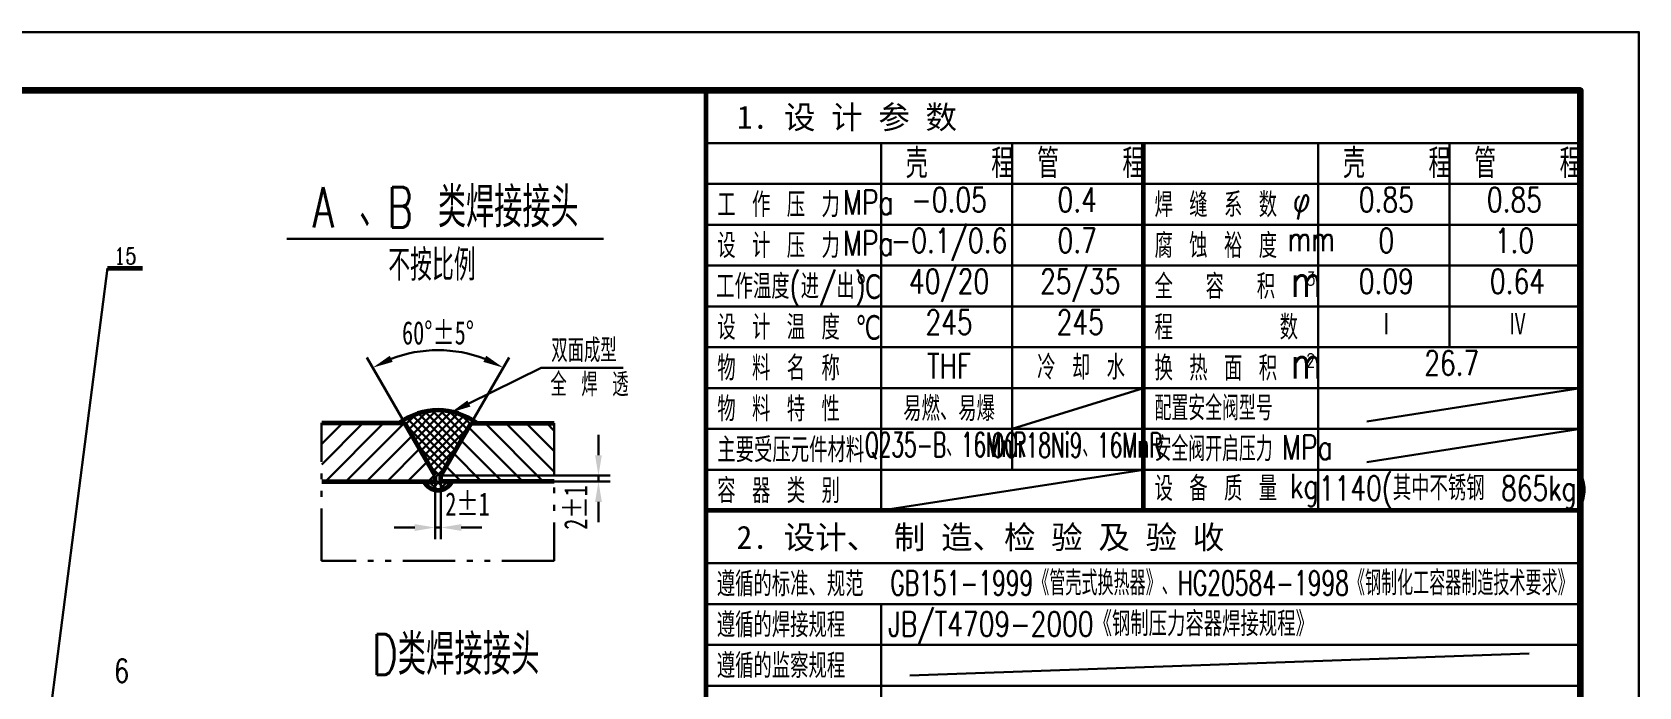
# Model space of a CAD drawing. Extents: x 0 to 25472, y -20 to 7186.
# Drawn here: x 3392 to 5046, y 2891 to 3564 of the extents above; entities that cross this region are included whole.
import ezdxf
from ezdxf.enums import TextEntityAlignment as Align

# ---------------------------------------------------------------- set-up
doc = ezdxf.new("R2010")
doc.units = 0
doc.header["$LTSCALE"] = 60
doc.header["$MEASUREMENT"] = 0
doc.header["$PDMODE"] = 1
doc.linetypes.add('JXX-S', pattern=[1.7000000000000002, 0.9, -0.2, 0.1, -0.2, 0.1, -0.2])
doc.linetypes.add('XX-S', pattern=[0.5, 0.3, -0.2])
doc.layers.get('Defpoints').update_dxf_attribs({"linetype": 'CONTINUOUS'})
for name, color, linetype, lineweight in [('A 粗实线', 1, 'CONTINUOUS', 60), ('B 细实线', 7, 'CONTINUOUS', 30), ('C 文 字', 2, 'CONTINUOUS', 30), ('F 短虚线', 6, 'XX-S', 40), ('H 短双点线', 3, 'JXX-S', 30)]:
    doc.layers.add(name, color=color, linetype=linetype, lineweight=lineweight)
doc.styles.add('HZTXT', font='TXT.SHX', dxfattribs={"width": 0.75, "bigfont": 'HZTXT'})
doc.styles.add('ROMANC', font='romanc', dxfattribs={"width": 0.7, "height": 6})
doc.styles.add('TXT', font='txt', dxfattribs={"width": 0.7})
doc.styles.add('标题中文', font='SimSun.ttf', dxfattribs={"width": 0.7})

msp = doc.modelspace()

# ---------------------------------------------------------------- linework, layer by layer
at = {"layer": 'A 粗实线'}
for p, q in [((4086.000000089999, 1596.000000190802), (4086.00000009, 3504)), ((4536.000000045, 3072.0000000432), (4536.000000045, 3450.000000005401)), ((3469.798762662116, 3321.186110582388), (3505.904872375357, 3321.186110582388)), ((3775.973247837068, 3161.842326240054), (3690.382534883785, 3161.842326240054)), ((3807.065867363784, 3107.988480480054), (3775.973247837068, 3161.842326240054)), ((3813.049481915881, 3107.988480480054), (3844.142101442598, 3161.842326240054)), ((3844.142101442598, 3161.842326240054), (3929.73281439588, 3161.842326240054)), ((3690.382534883785, 3102.004715274807), (3807.065867363784, 3102.004715274807)), ((3807.065867363784, 3102.004715274807), (3807.065867363784, 3107.988480480054)), ((3813.049481915881, 3102.004715274807), (3813.049481915881, 3107.988480480054)), ((3929.73281439588, 3102.004715274807), (3813.049481915881, 3102.004715274807)), ((4986, 3072.0000000432), (4086.00000009, 3072.0000000432))]:
    msp.add_line(p, q, dxfattribs=at)
at = {"layer": 'A 粗实线', "color": 5, "lineweight": 120}
msp.add_lwpolyline([(150, 60), (4986, 60), (4986, 3504), (150, 3504)], close=True, dxfattribs=at)
at = {"layer": 'A 粗实线'}
for centre, radius, start, end in [((3810.057674639833, 3108.417978924429), 66.78044099240186, 53.13010406494063, 126.8698959350594), ((3810.057674639833, 3108.947963318814), 16.01322996901236, 205.6958918231866, 334.304108176825)]:
    msp.add_arc(centre, radius, start, end, dxfattribs=at)
at = {"layer": 'B 细实线'}
for p, q in [((4086.00000009, 3450.000000005401), (4986, 3450.000000005401)), ((4266.000000072, 3450.000000005401), (4266.000000072, 3072.0000000432)), ((4401.0000000585, 3114.000000039), (4401.0000000585, 3450.000000005401)), ((4716.000000026999, 3072.0000000432), (4716.000000026999, 3450.000000005401)), ((4851.000000013499, 3240.000000026401), (4851.000000013499, 3450.000000005401)), ((4086.00000009, 3408.0000000096), (4986, 3408.0000000096)), ((4086.00000009, 3366.000000013801), (4986, 3366.000000013801)), ((3654.384598483477, 3351.606836604413), (3980.237962793719, 3351.606836604413)), ((4086.00000009, 3324.000000018001), (4986, 3324.000000018001)), ((3411.450056448134, 2869.049765477448), (3469.798762662116, 3321.186110582388)), ((4086.00000009, 3282.0000000222), (4986, 3282.0000000222)), ((3775.973247837068, 3161.842326240054), (3736.945330683002, 3229.440472126199)), ((3844.142101442598, 3161.842326240054), (3883.17001859666, 3229.440472126201)), ((4086.00000009, 3240.000000026401), (4986, 3240.000000026401)), ((3841.872070374911, 3182.145400021841), (3916.337548228441, 3218.74957368158)), ((3916.337548228435, 3218.749573681594), (4000.741597462618, 3218.749573681593)), ((4086.00000009, 3198.0000000306), (4986, 3198.0000000306)), ((4401.0000000585, 3156.0000000348), (4536.000000045, 3198.0000000306)), ((4766.09776702952, 3163.79298601297), (4985.999999999998, 3198.000000030601)), ((3711.673386340663, 3161.842326240054), (3690.382534883785, 3140.544996697586)), ((3690.382534883785, 3119.386076315796), (3732.826184726127, 3161.842298848571)), ((3753.97876397974, 3161.842298848571), (3694.158834216396, 3102.004715274807)), ((3715.311632601864, 3102.004715274807), (3775.131343233348, 3161.842326240054)), ((3774.834419563897, 3161.842326240054), (3773.245713583427, 3163.431415701277)), ((3785.811830059287, 3169.563683828474), (3776.749193751113, 3160.498253589095)), ((3818.769042577425, 3117.894719663855), (3777.529960566069, 3159.145990884893)), ((3778.932623597926, 3166.206556351367), (3821.866471409692, 3123.259820847122)), ((3779.846841715238, 3155.133193493052), (3797.698418639222, 3172.990248713521)), ((3807.999369084726, 3174.830682417446), (3782.944270547505, 3149.768078614044)), ((3824.964119373817, 3128.624922030389), (3784.619314480569, 3168.981669609973)), ((3786.04191851163, 3144.402963735037), (3815.801997201492, 3174.172081614095)), ((3822.980976046474, 3172.889475449691), (3789.139347343898, 3139.03786255177)), ((3790.380071931679, 3171.682688908631), (3828.061548206086, 3133.990023213655)), ((3792.236995308018, 3133.672775064243), (3830.145711320598, 3171.592707888874)), ((3835.832402203239, 3168.817594630266), (3795.334424140288, 3128.307673880978)), ((3831.159196170211, 3139.355124396922), (3797.559050776661, 3172.965295073034)), ((3798.432072104413, 3122.942586393452), (3841.519093085881, 3166.042453980176)), ((3804.737810489783, 3174.247901237439), (3834.256625002476, 3144.720211884446)), ((3837.354272966601, 3150.085326763454), (3812.724947632145, 3174.721828666301)), ((3823.025898077645, 3172.881394962376), (3840.451701798866, 3155.450441642462)), ((3843.54934976299, 3160.815529129988), (3835.280409049476, 3169.086962468404)), ((3847.205783968522, 3163.267313330088), (3845.781426882586, 3161.842326240054)), ((3858.598887601143, 3161.842326240054), (3918.418817364491, 3102.004728970548)), ((3929.73281439588, 3111.84615990694), (3879.751685986612, 3161.842326240054)), ((3900.904265240224, 3161.842326240054), (3929.73281439588, 3133.005080288728)), ((3929.73281439588, 3154.164028062001), (3922.056844493833, 3161.842326240054)), ((3783.40883008938, 3148.96331686049), (3736.464211855477, 3102.004715274807)), ((3841.901478180487, 3157.96136405311), (3801.529500936678, 3117.577471514444)), ((3833.946991685176, 3144.183722309731), (3876.11343972541, 3102.004728970548)), ((3897.266018979019, 3102.004728970548), (3841.69089246363, 3157.596454724287)), ((3975.197235717618, 3128.988480480054), (3975.197235717618, 3149.988480480054)), ((4086.00000009, 3156.0000000348), (4986, 3156.0000000348)), ((4766.09776702952, 3121.792986017171), (4985.999999999997, 3156.0000000348)), ((3757.616791109082, 3102.004715274807), (3791.152730867831, 3135.550557054453)), ((3789.096178367598, 3139.112764560452), (3815.671394613302, 3112.529618480587)), ((3804.627148900803, 3112.21238402692), (3830.335260378957, 3137.928151424412)), ((3854.960860471801, 3102.004715274807), (3826.203090906723, 3130.770976199437)), ((3798.896631646285, 3122.137810944157), (3778.769589494554, 3102.004715274807)), ((3813.049481915881, 3106.688672464689), (3800.662396169129, 3119.079551931754)), ((3818.769042577425, 3117.894952491455), (3807.065867363784, 3106.188202689359)), ((3818.459190128271, 3117.35823008914), (3833.808062086333, 3102.004715274807)), ((4086.00000009, 3114.000000039), (4986, 3114.000000039)), ((4266.000000072, 3072.0000000432), (4536.000000045, 3114.000000039)), ((3803.004246520373, 3102.004715274807), (3798.680289592259, 3097.679483229668)), ((3799.922168748162, 3102.004701579065), (3806.640532424739, 3108.72506483386)), ((3809.753766662518, 3092.937617476778), (3800.689348072981, 3102.004715274807)), ((3803.709677829142, 3094.246722876875), (3813.049481915881, 3103.58931167171)), ((3807.065867363784, 3104.089824887694), (3816.751744337031, 3094.401040450753)), ((3807.065867363784, 3102.004715274807), (3807.065867363784, 3042.66086984329)), ((3819.926357875102, 3102.004715274807), (3810.880183582114, 3092.955871114223)), ((3813.049481915881, 3107.988480480054), (3839.316309029156, 3107.988480480054)), ((3813.049481915881, 3102.004715274807), (3813.049481915881, 3042.66086984329)), ((3821.681304829264, 3097.933665553654), (3817.611459845186, 3102.004715274807)), ((3839.316309029156, 3107.988480480054), (3987.197235717618, 3107.988480480054)), ((3929.73281439588, 3102.004715274807), (3987.197235717618, 3102.004715274807)), ((3975.197235717618, 3107.988480480054), (3975.197235717618, 3102.004715274807)), ((3975.197235717618, 3081.004715274807), (3975.197235717618, 3060.004715274807)), ((3786.065867363784, 3054.66086984329), (3765.065867363784, 3054.66086984329)), ((3807.065867363784, 3054.66086984329), (3813.049481915881, 3054.66086984329)), ((3834.049481915881, 3054.66086984329), (3855.049481915881, 3054.66086984329)), ((4086.000000089981, 3018.000000048601), (4985.999999999981, 3018.000000048601)), ((4086.000000089981, 2976.0000000528), (4985.999999999981, 2976.0000000528)), ((4266.000000072, 2808.0000000696), (4266.000000072, 2976.0000000528)), ((4086.000000089981, 2934.000000057001), (4985.999999999981, 2934.000000057001)), ((4295.707927626157, 2902.53245771103), (4933.266353234656, 2925.04750293104)), ((4086.000000089981, 2892.000000061201), (4985.999999999981, 2892.000000061201))]:
    msp.add_line(p, q, dxfattribs=at)
msp.add_lwpolyline([(0, 0), (5046, 0), (5046, 3564), (0, 3564)], close=True, dxfattribs=at)
at = {"layer": 'B 细实线', "linetype": 'ByBlock'}
msp.add_arc((3810.057674639833, 3102.806532801138), 134.2243804153229, 68.97327739908839, 111.0267226009116, dxfattribs=at)
for points in [[(3763.40504737982, 3224.934642860514), (3760.389992577158, 3231.2520350865), (3742.945343300529, 3219.048174565528)], [(3859.725356702505, 3231.252035086502), (3856.710301899846, 3224.934642860514), (3877.170005979135, 3219.048174565529)], [(3971.697235717618, 3128.988480480054), (3978.697235717618, 3128.988480480054), (3975.197235717618, 3107.988480480054)], [(3971.697235717618, 3081.004715274807), (3978.697235717618, 3081.004715274807), (3975.197235717618, 3102.004715274807)], [(3786.065867363784, 3058.160869843289), (3786.065867363784, 3051.16086984329), (3807.065867363784, 3054.66086984329)], [(3834.049481915881, 3058.160869843289), (3834.049481915881, 3051.16086984329), (3813.049481915881, 3054.66086984329)]]:
    msp.add_solid(points, dxfattribs=at)
at = {"layer": 'B 细实线'}
msp.add_solid([(3843.416071218155, 3179.004371305631), (3840.328069531666, 3185.286428738053), (3823.025898077645, 3172.881394962378)], dxfattribs=at)
at = {"layer": 'Defpoints', "color": 0, "linetype": 'ByBlock'}
for p in [(3690.382534883785, 3161.842326240054), (3775.973247837068, 3161.842326240054), (3844.142101442598, 3161.842326240054), (3690.382534883785, 3102.004715274807), (3807.065867363784, 3107.988480480054), (3807.065867363784, 3102.004715274807), (3813.049481915881, 3107.988480480054), (3813.049481915881, 3102.004715274807), (3839.316309029156, 3107.988480480054), (3929.73281439588, 3102.004715274807)]:
    msp.add_point(p, dxfattribs=at)
at = {"layer": 'H 短双点线'}
for p, q in [((3690.216325779091, 3020.268185458771), (3690.216325779093, 3162.301844058517)), ((3929.73281439588, 3161.842326240054), (3929.73281439588, 3020.26818545877)), ((3929.73281439588, 3020.268185458771), (3690.216325779093, 3020.268185458771))]:
    msp.add_line(p, q, dxfattribs=at)

# ---------------------------------------------------------------- texts
at = {"layer": 'C 文 字', "style": '标题中文'}
for s, p in [('1. 设 计 参 数', (4117.61224217654, 3464.728827477711)), ('2. 设计、 制 造、检 验 及 验 收', (4117.350931411637, 3032.728827520911))]:
    msp.add_text(s, height=23.76001089778929, dxfattribs=at).set_placement(p)
at = {"layer": 'C 文 字', "style": 'HZTXT', "width": 0.75}
for s, height, p in [('壳   程', 29.999999997, (4291.594177873245, 3414.023633510642)), ('管   程', 29.999999997, (4426.594177859744, 3414.023633510642)), ('壳   程', 29.999999997, (4741.594177828244, 3414.023633510642)), ('管   程', 29.999999997, (4876.594177814743, 3414.023633510642)), ('工 作 压 力', 25.19999999748, (4097.504821783284, 3373.800000013021)), ('MPa', 25.19999999748, (4227.052881574808, 3376.46644826386)), ('焊 缝 系 数', 25.19999999748, (4547.504821738284, 3373.800000013021)), ('φ', 25.19999999748, (4690.133257417986, 3379.644068598376)), ('设 计 压 力', 25.19999999748, (4097.504821783284, 3331.800000017222)), ('MPa', 25.19999999748, (4227.052881574808, 3334.466448268059)), ('腐 蚀 裕 度', 25.19999999748, (4547.504821738284, 3331.800000017222)), ('mm', 25.19999999748, (4684.640478226355, 3338.811964758311)), ('工作温度(进/出)', 25.2, (4096.35952633784, 3289.800000018002)), ('℃', 25.19999999748, (4239.875057966361, 3289.800000021422)), ('全  容  积', 25.19999999748, (4547.504821738284, 3289.800000021422)), ('m', 32.75999999672401, (4688.090967963975, 3291.828066594762)), ('3', 14.1119999985888, (4703.720303038254, 3303.600142831471)), ('设 计 温 度', 25.19999999748, (4097.504821783284, 3247.800000025622)), ('程      数', 25.19999999748, (4547.504821738284, 3247.800000025622)), ('℃', 25.19999999748, (4239.691111781955, 3247.800000025622)), ('物 料 名 称', 25.19999999748, (4097.504821783284, 3205.800000029822)), ('换 热 面 积', 25.19999999748, (4547.504821738284, 3205.800000029822)), ('m', 32.75999999672401, (4688.090967963975, 3207.828066603161)), ('2', 14.1119999985888, (4703.720303038254, 3219.600142839871)), ('物 料 特 性', 25.19999999748, (4097.504821783284, 3163.800000034022)), ('主要受压元件材料', 25.19999999748, (4097.504821783284, 3121.800000038222)), ('MPa', 25.19999999748, (4678.855915143317, 3124.46644828906)), ('设 备 质 量', 25.19999999748, (4547.504821738284, 3082.059280635373)), ('kg', 25.19999999748, (4687.121160686116, 3084.811742903505)), ('容 器 类 别', 25.19999999748, (4097.504821783284, 3079.800000042422)), ('遵循的标准、规范', 25.19999999748, (4096.88999734178, 2983.800000052021)), ('遵循的焊接规程', 25.19999999748, (4096.88999734178, 2941.800000056222)), ('JB/T4709-2000《钢制压力容器焊接规程》', 25.19999999748, (4273.372223205786, 2942.913522477852)), ('遵循的监察规程', 25.19999999748, (4096.88999734178, 2899.800000060422))]:
    msp.add_text(s, height=height, dxfattribs=at).set_placement(p)
at = {"layer": 'C 文 字', "style": 'HZTXT'}
for s, width, p in [('-0.05', 0.75, (4336.055994703534, 3379.178144182887)), ('0.4', 0.75, (4467.94034160477, 3379.178144182887)), ('0.85', 0.75, (4786.055994658534, 3379.178144182887)), ('0.85', 0.75, (4917.94034155977, 3379.178144182887)), ('-0.1/0.6', 0.75, (4336.055994703534, 3337.178144187088)), ('0.7', 0.75, (4467.94034160477, 3337.178144187088)), ('0', 0.75, (4786.055994658534, 3337.178144187088)), ('1.0', 0.75, (4917.94034155977, 3337.178144187088)), ('40/20', 0.75, (4336.055994703534, 3295.178144191287)), ('25/35', 0.75, (4471.055994690034, 3295.178144191287)), ('0.09', 0.75, (4786.055994658534, 3295.178144191287)), ('0.64', 0.75, (4921.055994645034, 3295.178144191287)), ('245', 0.75, (4336.055994703534, 3253.178144195487)), ('245', 0.75, (4471.055994690034, 3253.178144195487)), ('Ⅰ ', 0.75, (4794.534441639901, 3250.757401402187)), ('Ⅳ', 0.75, (4921.055994645034, 3250.757401402187)), ('THF', 0.75, (4336.055994703534, 3208.019707690805)), ('冷 却 水', 0.75, (4471.901814368477, 3206.75172143977)), ('26.7', 0.75, (4853.455318140193, 3211.178144199688)), ('易燃、易爆', 0.75, (4336.055994703534, 3164.29731960208)), ('Q235-B、16MnR', 0.6, (4332.556586695428, 3127.178144208087)), ('0Cr18Ni9、16MnR', 0.6, (4467.845578352773, 3126.658681864957)), ('1140(其中不锈钢 865kg)', 0.75, (4854.909464156024, 3082.579421818044))]:
    msp.add_text(s, height=25.19999999748, dxfattribs=dict(at, width=width)).set_placement(p, align=Align.CENTER)
at = {"layer": 'C 文 字'}
for s, height, style, width, p in [('15', 16.936128, 'ROMANC', 0.8, (3488.246392130508, 3333.894979317993)), ('60%%d%%p5%%D', 24, 'TXT', 0.7, (3810.079906499712, 3255.777347002418))]:
    msp.add_text(s, height=height, dxfattribs=dict(at, style=style, width=width)).set_placement(p, align=Align.MIDDLE)
at = {"layer": 'C 文 字', "style": 'HZTXT', "width": 0.7}
for s, height, p in [('不按比例', 32.13546453, (3758.868225629418, 3324.483516509417)), ('双面成型', 24.05363211622801, (3926.659002467126, 3236.722418610298)), ('全 焊 透', 24.05363211622801, (3925.68988212851, 3201.657806017841))]:
    msp.add_text(s, height=height, dxfattribs=at).set_placement(p, align=Align.MIDDLE_LEFT)
at = {"layer": 'C 文 字', "style": 'HZTXT'}
for s, width, p, p2 in [('配置安全阀型号', 0.6990818814702799, (4547.504821738284, 3164.776299646956), (4669.158280098132, 3164.776299646956)), ('安全阀开启压力', 0.7038976005159994, (4547.504821738284, 3122.776299651155), (4669.158280098132, 3122.776299651155)), ('GB151-1999《管壳式换热器》、HG20584-1998《钢制化工容器制造技术要求》', 0.7689125615592788, (4275.531389381896, 2984.935373181078), (4978.835729752096, 2984.935373181078))]:
    msp.add_text(s, height=25.19999999748, dxfattribs=dict(at, width=width)).set_placement(p, p2, align=Align.FIT)
at = {"layer": 'C 文 字', "style": 'TXT', "width": 0.7}
msp.add_text('2%%p1', height=24, dxfattribs=at).set_placement((3840.40952742927, 3078.8093675497), align=Align.MIDDLE_CENTER)
msp.add_text('2%%p1', height=24, rotation=90, dxfattribs=at).set_placement((3951.754297118086, 3075.230865689554), align=Align.MIDDLE_CENTER)
at = {"layer": 'C 文 字', "insert": (3484.44047729472, 2907.309215995967), "char_height": 24, "attachment_point": 5, "style": 'HZTXT'}
msp.add_mtext('6', dxfattribs=at)
at = {"layer": 'F 短虚线', "style": 'HZTXT', "width": 0.7}
for s, height, p in [('A 、B 类焊接接头', 41.40000207, (3817.835271524693, 3386.034714601999)), ('D类焊接接头', 41.72953075200001, (3828.400347637034, 2926.141274213982))]:
    msp.add_text(s, height=height, dxfattribs=at).set_placement(p, align=Align.MIDDLE)

doc.saveas('drawing.dxf')
